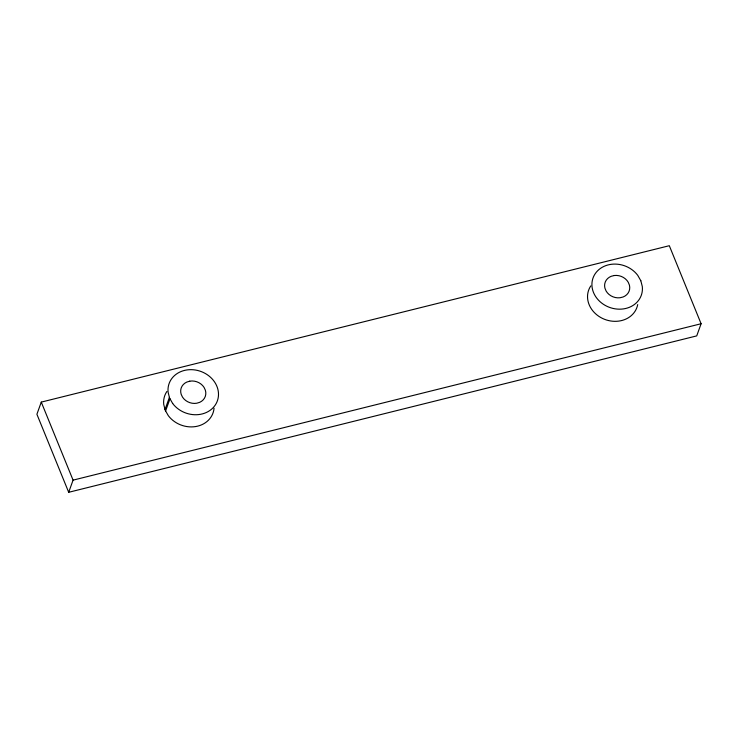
<?xml version="1.0" encoding="UTF-8"?>
<svg xmlns="http://www.w3.org/2000/svg" width="738" height="738" viewBox="0 0 738 738"><rect width="100%" height="100%" fill="white"/><g stroke="black" fill="none" stroke-linecap="round" stroke-linejoin="round"><path stroke-width="1.11" d="M41.273 402.109L36.9 414.258L68.689 492.292L696.727 335.891L701.1 323.742L669.311 245.708L41.273 402.109L73.071 480.143L68.689 492.292M165.026 409.507L169.408 397.358M165.607 410.928L169.989 398.778M73.071 480.143L701.1 323.742M214.057 408.225A25.636 22.112 19.8 0 1 195.644 426.555A25.636 22.112 19.8 0 1 168.319 415.679L165.22 410.245L163.725 404.415A25.636 22.112 19.8 0 1 166.871 391.472M637.706 304.563A25.636 22.112 19.8 0 1 604.385 319.25A25.636 22.112 19.8 0 1 590.797 285.901M189.777 381.168L186.769 382.081A12.767 11.005 19.8 0 0 181.161 394.267L182.471 397.053A12.767 11.005 19.8 0 0 196.714 403.234L199.721 402.321A12.767 11.005 19.8 0 0 205.339 390.134L204.029 387.349A12.767 11.005 19.8 0 0 189.777 381.168M614.33 275.505L611.258 276.27A12.767 11.005 19.8 0 0 604.92 288.124L606.073 290.956A12.767 11.005 19.8 0 0 620.012 297.755L623.084 296.99A12.767 11.005 19.8 0 0 629.422 285.136L628.269 282.313A12.767 11.005 19.8 0 0 614.33 275.505M640.824 280.744L637.724 275.311A25.636 22.112 19.8 0 0 596.341 272.184A25.636 22.112 19.8 0 0 610.861 307.838A25.636 22.112 19.8 0 0 642.309 286.575L640.824 280.744M172.692 403.52L169.592 398.086L168.107 392.256A25.636 22.112 19.8 0 1 199.546 370.993A25.636 22.112 19.8 0 1 214.075 406.647A25.636 22.112 19.8 0 1 172.692 403.52"/></g></svg>
